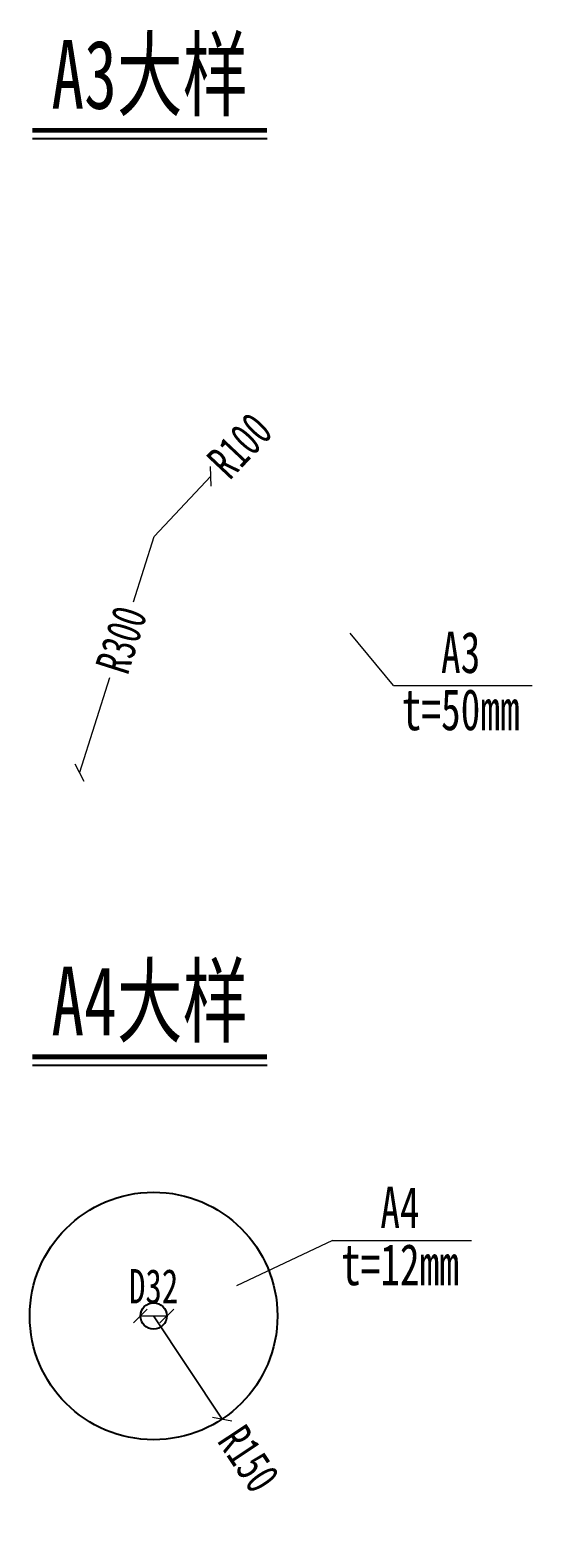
# Model space of a CAD drawing. Header units: millimetres. Extents: x -60009 to 63758, y -2164 to 95433.
# Drawn here: x 32330 to 32939, y 50449 to 52251 of the extents above; entities that cross this region are included whole.
import ezdxf
from ezdxf.enums import TextEntityAlignment as Align

# ---------------------------------------------------------------- set-up
doc = ezdxf.new("R2010")
doc.units = ezdxf.units.MM
doc.layers.get('Defpoints').update_dxf_attribs({"color": 8})
for name, color, linetype, lineweight in [('文字', 7, 'Continuous', 15), ('标注线及字体', 2, 'Continuous', 15), ('细实线', 4, 'Continuous', 15), ('钢板粗线', 1, 'Continuous', 25)]:
    doc.layers.add(name, color=color, linetype=linetype, lineweight=lineweight)
doc.styles.add('111', font='仿宋_GB2312.TTF', dxfattribs={"width": 0.7})
doc.styles.add('BM_Dim', font='仿宋_GB2312.TTF', dxfattribs={"width": 0.85})
doc.dimstyles.new('200', dxfattribs={"dimscale": 0, "dimtxt": 2.5, "dimasz": 1, "dimexe": 1, "dimexo": 1, "dimgap": 0.6, "dimtad": 1, "dimdec": 0, "dimdsep": 46, "dimtxsty": '111', "dimblk": 'OBLIQUE', "dimcen": 0, "dimclrd": 4, "dimclre": 4, "dimclrt": 4, "dimadec": 1, "dimazin": 2, "dimtfac": 1, "dimtdec": 0, "dimtix": 1, "dimtmove": 2, "dimatfit": 3, "dimfxl": 4, "dimfxlon": 1, "dimtolj": 1, "dimlwd": -1, "dimlwe": -1, "dimarcsym": 0})

# ---------------------------------------------------------------- blocks, each defined once
blk = doc.blocks.new('_Oblique')
at = {"color": 0, "linetype": 'ByBlock', "lineweight": -2}
blk.add_line((-0.5, -0.5), (0.5, 0.5), dxfattribs=at)
blk = doc.blocks.new('*D425')
at = {"layer": 'Defpoints', "color": 0, "transparency": 16777216}
for p in [(32480.8, 51636.8), (32390.4, 51350.7)]:
    blk.add_point(p, dxfattribs=at)
at = {"layer": '细实线', "color": 4, "transparency": 16777216}
for p, q in [((32455.7, 51557.6), (32480.8, 51636.8)), ((32426.6, 51465.4), (32390.4, 51350.7))]:
    blk.add_line(p, q, dxfattribs=at)
at = {"layer": '细实线', "color": 4, "transparency": 16777216, "xscale": 16.66666666666666, "yscale": 16.66666666666666, "zscale": 16.66666666666666, "rotation": 252.4707841671907}
blk.add_blockref('_Oblique', (32390.4, 51350.7), dxfattribs=at)
at = {"layer": '细实线', "color": 4, "transparency": 16777216, "insert": (32441.2, 51511.5), "char_height": 41.67, "attachment_point": 5, "rotation": 72.4708, "style": '111'}
blk.add_mtext('\\A1;R300', dxfattribs=at)
blk = doc.blocks.new('*D438')
at = {"layer": 'Defpoints', "color": 0, "transparency": 16777216}
for p in [(32480.2, 50692), (32563.2, 50567.1)]:
    blk.add_point(p, dxfattribs=at)
at = {"layer": '细实线', "color": 4, "transparency": 16777216}
for p, q in [((32563.2, 50567.1), (32480.2, 50692)), ((32480.2, 50692), (32563.2, 50567.1))]:
    blk.add_line(p, q, dxfattribs=at)
at = {"layer": '细实线', "color": 4, "transparency": 16777216, "xscale": 16.66666666666667, "yscale": 16.66666666666667, "zscale": 16.66666666666667, "rotation": 303.6163061805802}
blk.add_blockref('_Oblique', (32563.2, 50567.1), dxfattribs=at)
at = {"layer": '细实线', "color": 4, "transparency": 16777216, "insert": (32595.3, 50518.8), "char_height": 41.67, "attachment_point": 5, "rotation": 303.6163, "style": '111'}
blk.add_mtext('\\A1;R150', dxfattribs=at)
blk = doc.blocks.new('*D501')
at = {"layer": 'Defpoints', "color": 0, "transparency": 16777216}
for p in [(32464.2, 50692), (32496.2, 50692), (32496.2, 50692)]:
    blk.add_point(p, dxfattribs=at)
at = {"layer": '细实线', "color": 4, "transparency": 16777216}
for p, q in [((32464.2, 50708.6), (32464.2, 50708.6)), ((32496.2, 50708.6), (32496.2, 50708.6)), ((32464.2, 50692), (32496.2, 50692))]:
    blk.add_line(p, q, dxfattribs=at)
at = {"layer": '细实线', "color": 4, "transparency": 16777216, "xscale": 16.66666666666667, "yscale": 16.66666666666667, "zscale": 16.66666666666667, "rotation": 180}
blk.add_blockref('_Oblique', (32464.2, 50692), dxfattribs=at)
at = {"layer": '细实线', "color": 4, "transparency": 16777216, "xscale": 16.66666666666667, "yscale": 16.66666666666667, "zscale": 16.66666666666667}
blk.add_blockref('_Oblique', (32496.2, 50692), dxfattribs=at)
at = {"layer": '细实线', "color": 4, "transparency": 16777216, "insert": (32480.2, 50727.7), "char_height": 41.67, "attachment_point": 5, "style": '111'}
blk.add_mtext('\\A1;D32', dxfattribs=at)
blk = doc.blocks.new('*D557')
at = {"layer": 'Defpoints', "color": 0, "transparency": 16777216}
for p in [(32549.4, 51709.6), (32480.8, 51636.8)]:
    blk.add_point(p, dxfattribs=at)
at = {"layer": '细实线', "color": 4, "transparency": 16777216}
for p, q in [((32549.4, 51709.6), (32480.8, 51636.8)), ((32480.8, 51636.8), (32549.4, 51709.6))]:
    blk.add_line(p, q, dxfattribs=at)
at = {"layer": '细实线', "color": 4, "transparency": 16777216, "xscale": 16.66666666666667, "yscale": 16.66666666666667, "zscale": 16.66666666666667, "rotation": 46.68724266654564}
blk.add_blockref('_Oblique', (32549.4, 51709.6), dxfattribs=at)
at = {"layer": '细实线', "color": 4, "transparency": 16777216, "insert": (32584.5, 51746.8), "char_height": 41.67, "attachment_point": 5, "rotation": 46.6872, "style": '111'}
blk.add_mtext('\\A1;R100', dxfattribs=at)

msp = doc.modelspace()

# ---------------------------------------------------------------- linework, layer by layer
at = {"color": 4}
for p, q in [((32333.4, 52118.9), (32617.5, 52118.9)), ((32333.4, 50996.1), (32617.5, 50996.1))]:
    msp.add_line(p, q, dxfattribs=at)
at = {"color": 6, "const_width": 6}
for points in [[(32333.4, 52128.9), (32617.5, 52128.9)], [(32333.4, 51006.1), (32617.5, 51006.1)]]:
    msp.add_lwpolyline(points, dxfattribs=at)
at = {"layer": '细实线'}
for p, q in [((32770.5, 51456), (32718.3, 51519.5)), ((32770.5, 51456), (32938.7, 51456)), ((32697, 50783.4), (32580.5, 50728.7)), ((32697, 50783.4), (32865.2, 50783.4))]:
    msp.add_line(p, q, dxfattribs=at)
at = {"layer": '钢板粗线'}
for radius in [150, 16]:
    msp.add_circle((32480.2, 50692), radius, dxfattribs=at)

# ---------------------------------------------------------------- texts
at = {"layer": '文字', "style": 'BM_Dim', "width": 0.7}
for s, p in [('A3', (32852, 51456.2)), ('t=50mm', (32852, 51386.9)), ('A4', (32778.5, 50783.6)), ('t=12mm', (32778.5, 50714.3))]:
    msp.add_text(s, height=50, dxfattribs=at).set_placement(p, align=Align.BOTTOM_CENTER)
at = {"layer": '标注线及字体', "color": 0, "style": '111', "width": 0.7}
for s, p in [('A3大样', (32475.6, 52198.4)), ('A4大样', (32475.6, 51075.6))]:
    msp.add_text(s, height=83.33, dxfattribs=at).set_placement(p, align=Align.MIDDLE)

# ---------------------------------------------------------------- dimensions: what is measured, and where the dimension line sits
at = {"layer": '细实线'}
for center, mpoint, override, picture, middle in [((32480.8, 51636.8), (32549.4, 51709.6), {"dimscale": 16.666667}, '*D557', (32584.5, 51746.8)), ((32480.8, 51636.8), (32390.4, 51350.7), {"dimscale": 16.666667, "dimblk": 'Oblique'}, '*D425', (32441.2, 51511.5)), ((32480.2, 50692), (32563.2, 50567.1), {"dimscale": 16.666667}, '*D438', (32595.3, 50518.8))]:
    dim = msp.add_radius_dim(center=center, mpoint=mpoint, dimstyle='200', override=override, dxfattribs=at)
    dim.commit()
    dim.dimension.update_dxf_attribs({"geometry": picture, "text_midpoint": middle, "dimtype": 164})
dim = msp.add_linear_dim(base=(32496.2, 50692), p1=(32464.2, 50692), p2=(32496.2, 50692), text='D<>', dimstyle='200', override={"dimscale": 16.666667, "dimtxsty": '111', "dimblk": 'Oblique'}, dxfattribs=at)
dim.commit()
dim.dimension.update_dxf_attribs({"geometry": '*D501', "text_midpoint": (32480.2, 50727.7), "dimtype": 160})

doc.saveas('drawing.dxf')
